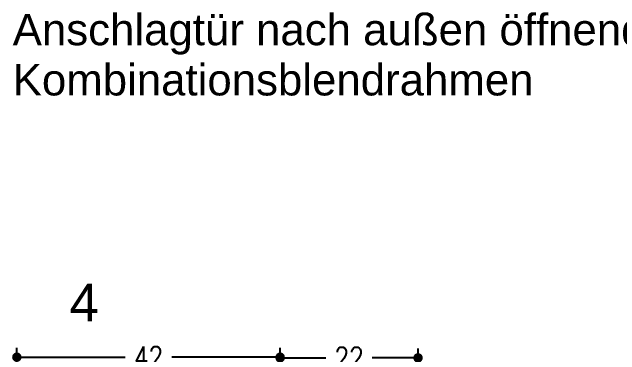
# Model space of a CAD drawing. Extents: x -247 to 191, y 24 to 414.
# Drawn here: x 26.77 to 75.24, y 92.04 to 119.33 of the extents above; entities that cross this region are included whole.
import ezdxf

# ---------------------------------------------------------------- set-up
doc = ezdxf.new("R2010")
doc.units = 0
doc.header["$LTSCALE"] = 6
doc.linetypes.add('AUSGEZOGEN', pattern=[0])
doc.layers.get('0').update_dxf_attribs({"color": 4, "linetype": 'CONTINUOUS'})
doc.layers.get('DEFPOINTS').update_dxf_attribs({"linetype": 'AUSGEZOGEN'})
doc.layers.add('01TXT', color=7, linetype='CONTINUOUS')
doc.layers.add('LLMASSE', color=7, linetype='CONTINUOUS')
doc.styles.get("Standard").update_dxf_attribs({"font": 'simplex.shx', "width": 0.8})
doc.styles.add('SWISS', font='swiss.ttf')
doc.dimstyles.new('DOK-1ZU1-PUNKT', dxfattribs={"dimscale": 0, "dimtxt": 3, "dimasz": 1.5, "dimexe": 1.5, "dimexo": 0.6, "dimgap": 1.5, "dimtad": 0, "dimdsep": 46, "dimtxsty": 'Standard', "dimblk": 'PUNKT', "dimblk1": 'PUNKT', "dimblk2": 'PUNKT', "dimcen": 0, "dimclrd": 2, "dimclre": 2, "dimclrt": 7, "dimadec": 0, "dimazin": 0, "dimtfac": 0.7, "dimtdec": 4, "dimtofl": 0, "dimtmove": 0, "dimatfit": 3, "dimldrblk": 'PUNKT', "dimfxl": 1, "dimtolj": 1, "dimtzin": 0, "dimarcsym": 0})
doc.dimstyles.new('DOK-1ZU1-STRICH1', dxfattribs={"dimscale": 0, "dimtxt": 3, "dimasz": 1.5, "dimexe": 1.5, "dimexo": 0.6, "dimgap": 1.5, "dimtad": 0, "dimdsep": 46, "dimtxsty": 'Standard', "dimblk": 'PUNKT', "dimblk1": 'PUNKT', "dimblk2": 'PUNKT', "dimcen": 0, "dimclrd": 2, "dimclre": 2, "dimclrt": 7, "dimadec": 0, "dimazin": 0, "dimtfac": 0.7, "dimtdec": 4, "dimtofl": 0, "dimtmove": 0, "dimatfit": 3, "dimldrblk": 'PUNKT', "dimfxl": 1, "dimtolj": 1, "dimtzin": 0, "dimarcsym": 0})

# ---------------------------------------------------------------- blocks, each defined once
blk = doc.blocks.new('PUNKT')
at = {"color": 0, "linetype": 'CONTINUOUS'}
blk.add_line((-0.5, 0), (-1, 0), dxfattribs=at)
at = {"color": 0, "linetype": 'CONTINUOUS', "const_width": 0.5}
blk.add_lwpolyline([(-0.25, 0, 1), (0.25, 0, 1)], format="xyb", close=True, dxfattribs=at)
blk = doc.blocks.new('*D31')
at = {"layer": 'DEFPOINTS', "color": 0}
for p in [(27.146, 91.848), (48.146, 90.534), (27.146, 87.752)]:
    blk.add_point(p, dxfattribs=at)
at = {"layer": 'LLMASSE', "color": 3, "lineweight": -2}
for p, q in [((27.146, 88.052), (27.146, 92.598)), ((48.146, 90.834), (48.146, 92.598)), ((27.896, 91.848), (35.795, 91.848)), ((47.396, 91.848), (39.497, 91.848))]:
    blk.add_line(p, q, dxfattribs=at)
at = {"layer": 'LLMASSE', "color": 3, "lineweight": -2, "xscale": 0.75, "yscale": 0.75, "zscale": 0.75, "rotation": 180}
blk.add_blockref('PUNKT', (27.146, 91.848), dxfattribs=at)
at = {"layer": 'LLMASSE', "color": 3, "lineweight": -2, "xscale": 0.75, "yscale": 0.75, "zscale": 0.75}
blk.add_blockref('PUNKT', (48.146, 91.848), dxfattribs=at)
at = {"layer": 'LLMASSE', "color": 3, "insert": (37.646, 91.848), "char_height": 1.7, "attachment_point": 5}
blk.add_mtext('\\A1;42', dxfattribs=at)
blk = doc.blocks.new('*D72')
at = {"layer": 'DEFPOINTS', "color": 0}
for p in [(59.146, 91.792), (48.146, 88.052), (59.146, 87.752)]:
    blk.add_point(p, dxfattribs=at)
at = {"layer": 'LLMASSE', "color": 3, "lineweight": -2}
for p, q in [((48.146, 88.352), (48.146, 92.542)), ((59.146, 88.052), (59.146, 92.542)), ((48.896, 91.792), (51.795, 91.792)), ((58.396, 91.792), (55.497, 91.792))]:
    blk.add_line(p, q, dxfattribs=at)
at = {"layer": 'LLMASSE', "color": 3, "lineweight": -2, "xscale": 0.75, "yscale": 0.75, "zscale": 0.75, "rotation": 180}
blk.add_blockref('PUNKT', (48.146, 91.792), dxfattribs=at)
at = {"layer": 'LLMASSE', "color": 3, "lineweight": -2, "xscale": 0.75, "yscale": 0.75, "zscale": 0.75}
blk.add_blockref('PUNKT', (59.146, 91.792), dxfattribs=at)
at = {"layer": 'LLMASSE', "color": 3, "insert": (53.646, 91.792), "char_height": 1.7, "attachment_point": 5}
blk.add_mtext('\\A1;22', dxfattribs=at)

msp = doc.modelspace()

# ---------------------------------------------------------------- texts
at = {"layer": '01TXT', "color": 40, "style": 'SWISS'}
for s, height, p in [('Anschlagtür nach außen öffnend', 2.5, (26.8158, 116.6987)), ('Kombinationsblendrahmen', 2.5, (26.8158, 112.6987)), ('4', 3, (31.346, 94.7))]:
    msp.add_text(s, height=height, dxfattribs=at).set_placement(p)

# ---------------------------------------------------------------- dimensions: what is measured, and where the dimension line sits
at = {"layer": 'LLMASSE'}
dim = msp.add_linear_dim(base=(27.146, 91.848), p1=(48.146, 90.5344), p2=(27.146, 87.7519), dimstyle='DOK-1ZU1-PUNKT', override={"dimscale": 0.5, "dimtxt": 3.4, "dimlfac": 2, "dimclrd": 3, "dimclre": 3, "dimclrt": 3}, dxfattribs=at)
dim.commit()
dim.dimension.update_dxf_attribs({"geometry": '*D31', "text_midpoint": (37.646, 91.848)})
dim = msp.add_linear_dim(base=(59.146, 91.7919), p1=(48.146, 88.0519), p2=(59.146, 87.7519), dimstyle='DOK-1ZU1-STRICH1', override={"dimscale": 0.5, "dimtxt": 3.4, "dimlfac": 2, "dimclrd": 3, "dimclre": 3, "dimclrt": 3}, dxfattribs=at)
dim.commit()
dim.dimension.update_dxf_attribs({"geometry": '*D72', "text_midpoint": (53.646, 91.7919), "dimtype": 160})

doc.saveas('drawing.dxf')
